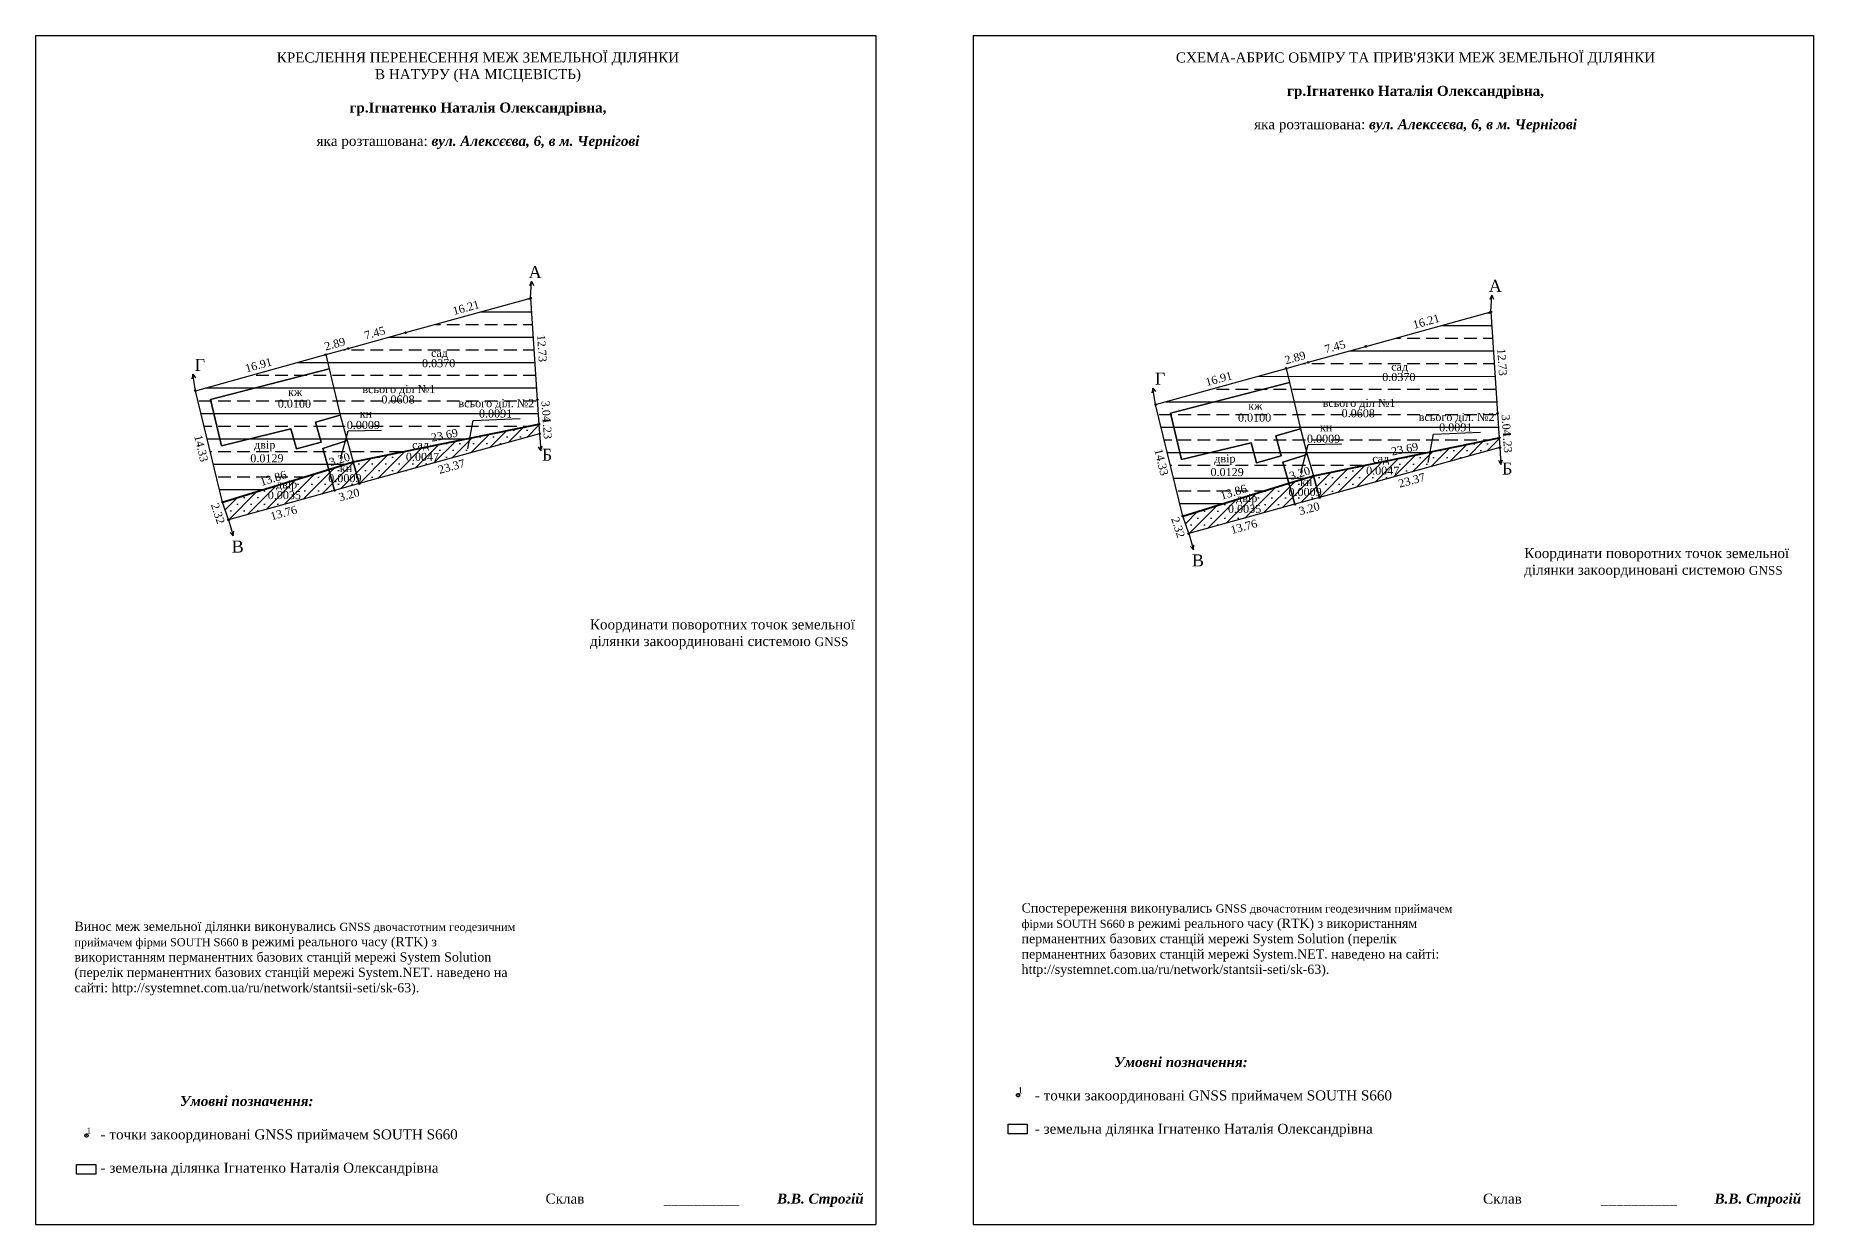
# Model space of a CAD drawing. Header units: millimetres. Extents: x 4211683 to 4215390, y 5701207 to 5702524.
# Drawn here: x 4211724.8 to 4212169, y 5701573 to 5701870 of the extents above; entities that cross this region are included whole.
import ezdxf
from ezdxf.enums import TextEntityAlignment as Align

# ---------------------------------------------------------------- set-up
doc = ezdxf.new("R2010")
doc.units = ezdxf.units.MM
doc.linetypes.add('DASHED3', pattern=[3, 2, -1])
for name, color, linetype in [('$PARCCEN', 1, 'Continuous'), ('20000', 7, 'Continuous'), ('D_Line1', 7, 'Continuous'), ('RILLYA_N', 7, 'Continuous'), ('SC007', 7, 'Continuous'), ('XOD', 7, 'DASHED3'), ('межа', 7, 'Continuous')]:
    doc.layers.add(name, color=color, linetype=linetype)
doc.layers.add('Пікети', color=5, linetype='Continuous', lineweight=5)
doc.layers.add('Схема_привязки', color=7, linetype='Continuous', lineweight=9)
doc.styles.add('ROMANT', font='times.ttf')
doc.styles.get("Standard").update_dxf_attribs({"font": 'times.ttf'})

# ---------------------------------------------------------------- blocks, each defined once
blk = doc.blocks.new('POINT')
blk.add_circle((0, 0), 0.1)
blk = doc.blocks.new('SYMBOL20000')
at = {"layer": 'SC007'}
blk.add_circle((0, 0), 0.4, dxfattribs=at)

msp = doc.modelspace()

# ---------------------------------------------------------------- hatches: boundary and pattern name
at = {"layer": '$PARCCEN'}
h = msp.add_hatch(dxfattribs=at)
h.set_pattern_fill('BRASS', color=0, style=0)
h.set_pattern_definition([(0, (-513.238, 402.663), (0, 6.35), []), (0, (-513.238, 405.838), (0, 6.35), [3.175, -1.5875])])
h.paths.add_polyline_path([(4211848.48, 5701804.38), (4211850.15, 5701778.98), (4211850.55, 5701772.9), (4211804.12, 5701763.43), (4211798.01, 5701761.54), (4211771.51, 5701753.38), (4211764.71, 5701781.22), (4211797.31, 5701790.24), (4211802.87, 5701791.78), (4211817.23, 5701795.74)])
edge = h.paths.add_edge_path(flags=0)
edge.add_line((4211802.85, 5701771.22), (4211811.22, 5701771.36))
h.paths.add_polyline_path([(4211823.21, 5701788.88), (4211828.19, 5701788.88), (4211828.19, 5701791.47), (4211823.21, 5701791.47)], flags=24)
h.paths.add_polyline_path([(4211820.92, 5701786.55), (4211830.06, 5701786.55), (4211830.06, 5701789.6), (4211820.92, 5701789.6)], flags=24)
h.paths.add_polyline_path([(4211810.77, 5701777.5), (4211819.9, 5701777.5), (4211819.9, 5701780.56), (4211810.77, 5701780.56)], flags=24)
h.paths.add_polyline_path([(4211806.05, 5701779.66), (4211825.05, 5701779.66), (4211825.05, 5701783.29), (4211806.05, 5701783.29)], flags=24)
h.paths.add_polyline_path([(4211805.46, 5701774.2), (4211809.14, 5701774.2), (4211809.14, 5701776.2), (4211805.46, 5701776.2)], flags=24)
h.paths.add_polyline_path([(4211802.11, 5701771.13), (4211811.25, 5701771.13), (4211811.25, 5701774.18), (4211802.11, 5701774.18)], flags=24)
h.paths.add_polyline_path([(4211835.15, 5701773.98), (4211844.29, 5701773.98), (4211844.29, 5701777.03), (4211835.15, 5701777.03)], flags=24)
h.paths.add_polyline_path([(4211830.07, 5701776.14), (4211849.8, 5701776.14), (4211849.8, 5701779.76), (4211830.07, 5701779.76)], flags=24)
h.paths.add_polyline_path([(4211823.49, 5701767.84), (4211831, 5701769.37), (4211830.39, 5701772.36), (4211822.88, 5701770.84)], flags=24)
h.paths.add_polyline_path([(4211818.47, 5701765.93), (4211823.46, 5701765.93), (4211823.46, 5701768.52), (4211818.47, 5701768.52)], flags=25)
h.paths.add_polyline_path([(4211798.22, 5701761.67), (4211804.13, 5701763.48), (4211803.23, 5701766.4), (4211797.32, 5701764.58)], flags=24)
h.paths.add_polyline_path([(4211778.76, 5701765.45), (4211785.3, 5701765.45), (4211785.3, 5701769.47), (4211778.76, 5701769.47)], flags=24)
h.paths.add_polyline_path([(4211780.97, 5701756.77), (4211788.29, 5701759.02), (4211787.39, 5701761.94), (4211780.07, 5701759.69)], flags=24)
h.paths.add_polyline_path([(4211778.01, 5701762.8), (4211787.15, 5701762.8), (4211787.15, 5701765.85), (4211778.01, 5701765.85)], flags=24)
h.paths.add_polyline_path([(4211787.55, 5701779.57), (4211791.7, 5701779.57), (4211791.7, 5701781.57), (4211787.55, 5701781.57)], flags=24)
h.paths.add_polyline_path([(4211784.88, 5701776.42), (4211794.02, 5701776.42), (4211794.02, 5701779.47), (4211784.88, 5701779.47)], flags=24)
h = msp.add_hatch(dxfattribs=at)
h.set_pattern_fill('BRASS', color=0, style=0)
h.set_pattern_definition([(0, (-273.296, 399.2165), (0, 6.35), []), (0, (-273.296, 402.3915), (0, 6.35), [3.175, -1.5875])])
h.paths.add_polyline_path([(4212088.42, 5701800.94), (4212090.09, 5701775.53), (4212090.49, 5701769.46), (4212044.07, 5701759.98), (4212037.95, 5701758.1), (4212011.45, 5701749.93), (4212004.65, 5701777.77), (4212037.25, 5701786.79), (4212042.81, 5701788.33), (4212057.17, 5701792.29)])
edge = h.paths.add_edge_path(flags=0)
edge.add_line((4212042.79, 5701767.77), (4212051.16, 5701767.92))
h.paths.add_polyline_path([(4212063.15, 5701785.43), (4212068.14, 5701785.43), (4212068.14, 5701788.02), (4212063.15, 5701788.02)], flags=24)
h.paths.add_polyline_path([(4212060.86, 5701783.1), (4212070, 5701783.1), (4212070, 5701786.15), (4212060.86, 5701786.15)], flags=24)
h.paths.add_polyline_path([(4212050.71, 5701774.06), (4212059.85, 5701774.06), (4212059.85, 5701777.11), (4212050.71, 5701777.11)], flags=24)
h.paths.add_polyline_path([(4212046, 5701776.22), (4212064.99, 5701776.22), (4212064.99, 5701779.84), (4212046, 5701779.84)], flags=24)
h.paths.add_polyline_path([(4212045.4, 5701770.75), (4212049.08, 5701770.75), (4212049.08, 5701772.75), (4212045.4, 5701772.75)], flags=24)
h.paths.add_polyline_path([(4212042.06, 5701767.68), (4212051.19, 5701767.68), (4212051.19, 5701770.74), (4212042.06, 5701770.74)], flags=24)
h.paths.add_polyline_path([(4212075.09, 5701770.53), (4212084.23, 5701770.53), (4212084.23, 5701773.58), (4212075.09, 5701773.58)], flags=24)
h.paths.add_polyline_path([(4212070.01, 5701772.69), (4212089.74, 5701772.69), (4212089.74, 5701776.32), (4212070.01, 5701776.32)], flags=24)
h.paths.add_polyline_path([(4212063.43, 5701764.4), (4212070.94, 5701765.93), (4212070.33, 5701768.92), (4212062.83, 5701767.39)], flags=24)
h.paths.add_polyline_path([(4212058.42, 5701762.48), (4212063.4, 5701762.48), (4212063.4, 5701765.07), (4212058.42, 5701765.07)], flags=25)
h.paths.add_polyline_path([(4212038.16, 5701758.22), (4212044.07, 5701760.04), (4212043.17, 5701762.96), (4212037.26, 5701761.14)], flags=24)
h.paths.add_polyline_path([(4212018.7, 5701762), (4212025.24, 5701762), (4212025.24, 5701766.02), (4212018.7, 5701766.02)], flags=24)
h.paths.add_polyline_path([(4212020.91, 5701753.32), (4212028.23, 5701755.57), (4212027.33, 5701758.49), (4212020.01, 5701756.24)], flags=24)
h.paths.add_polyline_path([(4212017.95, 5701759.35), (4212027.09, 5701759.35), (4212027.09, 5701762.41), (4212017.95, 5701762.41)], flags=24)
h.paths.add_polyline_path([(4212027.5, 5701776.12), (4212031.64, 5701776.12), (4212031.64, 5701778.13), (4212027.5, 5701778.13)], flags=24)
h.paths.add_polyline_path([(4212024.82, 5701772.97), (4212033.96, 5701772.97), (4212033.96, 5701776.03), (4212024.82, 5701776.03)], flags=24)
h = msp.add_hatch(dxfattribs=at)
h.set_pattern_fill('SACNCR', color=0, style=0)
h.set_pattern_definition([(45, (-513.238, 402.6632), (-1.6837980227, 1.6837980227), []), (45, (-511.554, 402.6632), (-1.6837980227, 1.6837980227), [0, -2.38125])])
h.paths.add_polyline_path([(4211850.55, 5701772.9), (4211850.71, 5701770.45), (4211805.66, 5701758.01), (4211799.49, 5701756.3), (4211772.97, 5701748.98), (4211771.51, 5701753.38), (4211798.01, 5701761.54), (4211804.12, 5701763.43)])
h.paths.add_polyline_path([(4211816.89, 5701763.16), (4211826.03, 5701763.16), (4211826.03, 5701766.22), (4211816.89, 5701766.22)], flags=24)
h.paths.add_polyline_path([(4211797.49, 5701757.84), (4211806.63, 5701757.84), (4211806.63, 5701760.89), (4211797.49, 5701760.89)], flags=24)
h.paths.add_polyline_path([(4211800.5, 5701760.56), (4211804.18, 5701760.56), (4211804.18, 5701762.56), (4211800.5, 5701762.56)], flags=24)
h.paths.add_polyline_path([(4211782.37, 5701753.61), (4211791.51, 5701753.61), (4211791.51, 5701756.66), (4211782.37, 5701756.66)], flags=24)
h.paths.add_polyline_path([(4211784.21, 5701755.55), (4211790.75, 5701755.55), (4211790.75, 5701759.57), (4211784.21, 5701759.57)], flags=24)
h = msp.add_hatch(dxfattribs=at)
h.set_pattern_fill('SACNCR', color=0, style=0)
h.set_pattern_definition([(45, (-273.2957, 399.2165), (-1.6837980227, 1.6837980227), []), (45, (-271.612, 399.2165), (-1.6837980227, 1.6837980227), [0, -2.38125])])
h.paths.add_polyline_path([(4212090.49, 5701769.46), (4212090.65, 5701767.01), (4212045.6, 5701754.56), (4212039.43, 5701752.86), (4212012.91, 5701745.53), (4212011.45, 5701749.93), (4212037.95, 5701758.1), (4212044.07, 5701759.98)])
h.paths.add_polyline_path([(4212056.83, 5701759.71), (4212065.97, 5701759.71), (4212065.97, 5701762.77), (4212056.83, 5701762.77)], flags=24)
h.paths.add_polyline_path([(4212037.43, 5701754.39), (4212046.57, 5701754.39), (4212046.57, 5701757.44), (4212037.43, 5701757.44)], flags=24)
h.paths.add_polyline_path([(4212040.44, 5701757.11), (4212044.12, 5701757.11), (4212044.12, 5701759.12), (4212040.44, 5701759.12)], flags=24)
h.paths.add_polyline_path([(4212022.31, 5701750.16), (4212031.45, 5701750.16), (4212031.45, 5701753.21), (4212022.31, 5701753.21)], flags=24)
h.paths.add_polyline_path([(4212024.16, 5701752.1), (4212030.69, 5701752.1), (4212030.69, 5701756.12), (4212024.16, 5701756.12)], flags=24)

# ---------------------------------------------------------------- linework, layer by layer
at = {"layer": '$PARCCEN', "color": 0, "linetype": 'ByBlock', "lineweight": -3}
for p, q in [((4211724.77, 5701572.95), (4211934.77, 5701572.95)), ((4211959.03, 5701572.95), (4212169.03, 5701572.95))]:
    msp.add_line(p, q, dxfattribs=at)
at = {"color": 0}
for p, q in [((4211848.72, 5701808.56), (4211848.2, 5701807.46)), ((4211848.48, 5701804.38), (4211848.72, 5701808.56)), ((4212088.66, 5701805.11), (4212088.15, 5701804.01)), ((4212088.42, 5701800.94), (4212088.66, 5701805.11)), ((4211764.05, 5701785.35), (4211763.78, 5701784.16)), ((4211764.71, 5701781.22), (4211764.05, 5701785.35)), ((4212003.99, 5701781.9), (4212003.73, 5701780.71)), ((4212004.65, 5701777.77), (4212003.99, 5701781.9)), ((4211850.71, 5701770.45), (4211851.01, 5701766.28)), ((4211851.01, 5701766.28), (4211851.38, 5701767.44)), ((4212090.65, 5701767.01), (4212090.95, 5701762.83)), ((4212090.95, 5701762.83), (4212091.32, 5701763.99)), ((4211772.97, 5701748.98), (4211774.16, 5701744.97)), ((4211774.16, 5701744.97), (4211774.27, 5701746.18)), ((4212012.91, 5701745.53), (4212014.11, 5701741.52)), ((4212014.11, 5701741.52), (4212014.21, 5701742.73))]:
    msp.add_line(p, q, dxfattribs=at)
for p, q in [((4211848.72, 5701808.56), (4211849.16, 5701807.54)), ((4212088.66, 5701805.11), (4212089.1, 5701804.1)), ((4211764.05, 5701785.35), (4211764.7, 5701784.45)), ((4212003.99, 5701781.9), (4212004.64, 5701781)), ((4211832.82, 5701766.74), (4211834.13, 5701773.82)), ((4211834.13, 5701773.82), (4211845.86, 5701774.32)), ((4211800.96, 5701764.2), (4211802.85, 5701771.22)), ((4211802.85, 5701771.22), (4211811.22, 5701771.36)), ((4212040.91, 5701760.75), (4212042.79, 5701767.77)), ((4212042.79, 5701767.77), (4212051.16, 5701767.92)), ((4212072.76, 5701763.29), (4212074.07, 5701770.37)), ((4212074.07, 5701770.37), (4212085.8, 5701770.87)), ((4211851.01, 5701766.28), (4211850.44, 5701767.23)), ((4212090.95, 5701762.83), (4212090.38, 5701763.79)), ((4211774.16, 5701744.97), (4211773.4, 5701745.77)), ((4212014.11, 5701741.52), (4212013.34, 5701742.33))]:
    msp.add_line(p, q)
at = {"lineweight": 40}
for points in [[(4211771.51, 5701753.38), (4211798.01, 5701761.54), (4211804.12, 5701763.43), (4211850.55, 5701772.9)], [(4212011.45, 5701749.93), (4212037.95, 5701758.1), (4212044.07, 5701759.98), (4212090.49, 5701769.46)]]:
    msp.add_lwpolyline(points, dxfattribs=at)
for points in [[(4211771.51, 5701753.38, 0), (4211764.71, 5701781.22, 0), (4211797.31, 5701790.24, 0), (4211798.13, 5701786.7, 0), (4211768.44, 5701779.04, 0), (4211771.19, 5701767.48, 0), (4211788.55, 5701771.69, 0), (4211789.96, 5701766.68, 0), (4211796.12, 5701768.41, 0), (4211794.72, 5701773.41, 0), (4211800.88, 5701775.14, 0), (4211802.61, 5701768.77, 0), (4211796.52, 5701766.78, 0), (4211798.01, 5701761.54, 0), (4211771.51, 5701753.38, 0)], [(4211798.13, 5701786.7, 0), (4211800.88, 5701775.14, 0), (4211794.72, 5701773.41, 0), (4211796.12, 5701768.41, 0), (4211789.96, 5701766.68, 0), (4211788.55, 5701771.69, 0), (4211771.19, 5701767.48, 0), (4211768.44, 5701779.04, 0), (4211798.13, 5701786.7, 0)], [(4212011.45, 5701749.93, 0), (4212004.65, 5701777.77, 0), (4212037.25, 5701786.79, 0), (4212038.07, 5701783.25, 0), (4212008.38, 5701775.59, 0), (4212011.13, 5701764.04, 0), (4212028.5, 5701768.24, 0), (4212029.9, 5701763.24, 0), (4212036.06, 5701764.96, 0), (4212034.66, 5701769.97, 0), (4212040.82, 5701771.69, 0), (4212042.56, 5701765.32, 0), (4212036.47, 5701763.34, 0), (4212037.95, 5701758.1, 0), (4212011.45, 5701749.93, 0)], [(4212038.07, 5701783.25, 0), (4212040.82, 5701771.69, 0), (4212034.66, 5701769.97, 0), (4212036.06, 5701764.96, 0), (4212029.9, 5701763.24, 0), (4212028.5, 5701768.24, 0), (4212011.13, 5701764.04, 0), (4212008.38, 5701775.59, 0), (4212038.07, 5701783.25, 0)], [(4211850.55, 5701772.9, 0), (4211850.71, 5701770.45, 0), (4211805.66, 5701758.01, 0), (4211804.12, 5701763.43, 0), (4211850.55, 5701772.9, 0)], [(4211798.01, 5701761.54, 0), (4211796.52, 5701766.78, 0), (4211802.61, 5701768.77, 0), (4211804.12, 5701763.43, 0), (4211798.01, 5701761.54, 0)], [(4212090.49, 5701769.46, 0), (4212090.65, 5701767.01, 0), (4212045.6, 5701754.56, 0), (4212044.07, 5701759.98, 0), (4212090.49, 5701769.46, 0)], [(4211805.66, 5701758.01, 0), (4211799.49, 5701756.3, 0), (4211798.01, 5701761.54, 0), (4211804.12, 5701763.43, 0), (4211805.66, 5701758.01, 0)], [(4212037.95, 5701758.1, 0), (4212036.47, 5701763.34, 0), (4212042.56, 5701765.32, 0), (4212044.07, 5701759.98, 0), (4212037.95, 5701758.1, 0)], [(4211799.49, 5701756.3, 0), (4211772.97, 5701748.98, 0), (4211771.51, 5701753.38, 0), (4211798.01, 5701761.54, 0), (4211799.49, 5701756.3, 0)], [(4212045.6, 5701754.56, 0), (4212039.43, 5701752.86, 0), (4212037.95, 5701758.1, 0), (4212044.07, 5701759.98, 0), (4212045.6, 5701754.56, 0)], [(4212039.43, 5701752.86, 0), (4212012.91, 5701745.53, 0), (4212011.45, 5701749.93, 0), (4212037.95, 5701758.1, 0), (4212039.43, 5701752.86, 0)]]:
    msp.add_polyline3d(points, close=True)
at = {"layer": '20000'}
for points in [[(4211848.48, 5701804.38, 0), (4211850.15, 5701778.98, 0), (4211850.55, 5701772.9, 0), (4211804.12, 5701763.43, 0), (4211798.01, 5701761.54, 0), (4211771.51, 5701753.38, 0), (4211764.71, 5701781.22, 0), (4211797.31, 5701790.24, 0), (4211802.87, 5701791.78, 0), (4211817.23, 5701795.74, 0), (4211848.48, 5701804.38, 0)], [(4212088.42, 5701800.94, 0), (4212090.09, 5701775.53, 0), (4212090.49, 5701769.46, 0), (4212044.07, 5701759.98, 0), (4212037.95, 5701758.1, 0), (4212011.45, 5701749.93, 0), (4212004.65, 5701777.77, 0), (4212037.25, 5701786.79, 0), (4212042.81, 5701788.33, 0), (4212057.17, 5701792.29, 0), (4212088.42, 5701800.94, 0)], [(4211850.55, 5701772.9, 0), (4211850.71, 5701770.45, 0), (4211805.66, 5701758.01, 0), (4211799.49, 5701756.3, 0), (4211772.97, 5701748.98, 0), (4211771.51, 5701753.38, 0), (4211798.01, 5701761.54, 0), (4211804.12, 5701763.43, 0), (4211850.55, 5701772.9, 0)], [(4212090.49, 5701769.46, 0), (4212090.65, 5701767.01, 0), (4212045.6, 5701754.56, 0), (4212039.43, 5701752.86, 0), (4212012.91, 5701745.53, 0), (4212011.45, 5701749.93, 0), (4212037.95, 5701758.1, 0), (4212044.07, 5701759.98, 0), (4212090.49, 5701769.46, 0)]]:
    msp.add_polyline3d(points, close=True, dxfattribs=at)
at = {"layer": 'D_Line1', "color": 1}
for points in [[(4211967.8, 5701597.98), (4211972.59, 5701597.98), (4211972.59, 5701595.58), (4211967.8, 5701595.58)], [(4211735.01, 5701587.9), (4211739.8, 5701587.9), (4211739.8, 5701585.5), (4211735.01, 5701585.5)]]:
    msp.add_lwpolyline(points, close=True, dxfattribs=at)
at = {"layer": 'межа'}
for p, q in [((4211724.77, 5701869.95), (4211934.77, 5701869.95)), ((4211724.77, 5701869.95), (4211724.77, 5701572.95)), ((4211934.77, 5701869.95), (4211934.77, 5701572.95)), ((4211959.03, 5701869.95), (4211959.03, 5701572.95)), ((4211959.03, 5701869.95), (4212169.03, 5701869.95)), ((4212169.03, 5701869.95), (4212169.03, 5701572.95))]:
    msp.add_line(p, q, dxfattribs=at)
at = {"layer": 'Пікети'}
for p in [(4211970.28, 5701605.25), (4211737.49, 5701595.17)]:
    msp.add_point(p, dxfattribs=at)

# ---------------------------------------------------------------- block references
at = {"layer": '20000', "xscale": 0.5, "yscale": 0.5, "zscale": 0.5}
for p in [(4211848.48, 5701804.38), (4211848.48, 5701804.38), (4212088.42, 5701800.94), (4212088.42, 5701800.94), (4211817.23, 5701795.74), (4211797.31, 5701790.24), (4211802.87, 5701791.78), (4212057.17, 5701792.29), (4212037.25, 5701786.79), (4212042.81, 5701788.33), (4211764.71, 5701781.22), (4211850.15, 5701778.98), (4212004.65, 5701777.77), (4211850.55, 5701772.9), (4211850.55, 5701772.9), (4211850.55, 5701772.9), (4212090.09, 5701775.53), (4211850.71, 5701770.45), (4212090.49, 5701769.46), (4212090.49, 5701769.46), (4212090.49, 5701769.46), (4211804.12, 5701763.43), (4211804.12, 5701763.43), (4212090.65, 5701767.01), (4211798.01, 5701761.54), (4211798.01, 5701761.54), (4212044.07, 5701759.98), (4212044.07, 5701759.98), (4211799.49, 5701756.3), (4211805.66, 5701758.01), (4212037.95, 5701758.1), (4212037.95, 5701758.1), (4212045.6, 5701754.56), (4211771.51, 5701753.38), (4211771.51, 5701753.38), (4212011.45, 5701749.93), (4212011.45, 5701749.93), (4212039.43, 5701752.86), (4211772.97, 5701748.98), (4212012.91, 5701745.53)]:
    msp.add_blockref('SYMBOL20000', p, dxfattribs=at)
at = {"layer": 'XOD', "color": 4, "xscale": 4.000000000791155, "yscale": 4, "zscale": 4, "rotation": 358.0430879618104}
for p in [(4211970.28, 5701605.25), (4211737.49, 5701595.17)]:
    msp.add_blockref('POINT', p, dxfattribs=at)

# ---------------------------------------------------------------- texts
at = {"style": 'ROMANT'}
for s, p in [('А', (4211849.6, 5701810.86)), ('А', (4212089.54, 5701807.41)), ('Г', (4211765.83, 5701787.69)), ('Г', (4212005.77, 5701784.24)), ('Б', (4211852.57, 5701765.23)), ('Б', (4212092.52, 5701761.78)), ('В', (4211775.28, 5701742.29)), ('В', (4212015.22, 5701738.84))]:
    msp.add_text(s, height=3, dxfattribs=at).set_placement(p, align=Align.MIDDLE_CENTER)
for s, p in [('сад', (4211825.7, 5701790.68)), ('0.0370', (4211825.49, 5701788.1)), ('0.0370', (4212065.43, 5701784.65)), ('сад', (4212065.64, 5701787.23)), ('кж', (4211789.63, 5701780.9)), ('всього діл №1', (4211815.55, 5701781.63)), ('0.0100', (4211789.45, 5701777.97)), ('0.0608', (4211815.34, 5701779.05)), ('всього діл. №2', (4211839.93, 5701778.11)), ('0.0091', (4211839.72, 5701775.53)), ('кж', (4212029.57, 5701777.46)), ('всього діл №1', (4212055.49, 5701778.19)), ('0.0608', (4212055.28, 5701775.6)), ('0.0009', (4211806.68, 5701772.68)), ('кн', (4211807.3, 5701775.53)), ('0.0100', (4212029.39, 5701774.52)), ('кн', (4212047.24, 5701772.08)), ('всього діл. №2', (4212079.88, 5701774.66)), ('0.0091', (4212079.66, 5701772.08)), ('двір', (4211782.03, 5701767.75)), ('сад', (4211820.97, 5701767.73)), ('0.0009', (4212046.62, 5701769.23)), ('0.0129', (4211782.58, 5701764.35)), ('0.0047', (4211821.46, 5701764.71)), ('двір', (4212021.97, 5701764.3)), ('сад', (4212060.91, 5701764.28)), ('двір', (4211787.48, 5701757.85)), ('0.0009', (4211802.06, 5701759.39)), ('кн', (4211802.34, 5701761.89)), ('0.0129', (4212022.52, 5701760.9)), ('кн', (4212042.28, 5701758.45)), ('0.0047', (4212061.4, 5701761.26)), ('0.0035', (4211786.94, 5701755.15)), ('двір', (4212027.42, 5701754.4)), ('0.0009', (4212042, 5701755.94)), ('0.0035', (4212026.88, 5701751.71))]:
    msp.add_text(s, height=2).set_placement(p, align=Align.MIDDLE_CENTER)
at = {"layer": '20000'}
for s, rotation, p in [('16.21', 15.5, (4211832.32, 5701801.99)), ('16.21', 15.5, (4212072.26, 5701798.54)), ('2.89', 15.5, (4211799.55, 5701792.93)), ('7.45', 15.4, (4211809.52, 5701795.68)), ('12.73', 273.8, (4211851.31, 5701791.81)), ('2.89', 15.5, (4212039.5, 5701789.49)), ('7.45', 15.4, (4212049.46, 5701792.24)), ('12.73', 273.8, (4212091.25, 5701788.37)), ('16.91', 15.5, (4211780.47, 5701787.65)), ('16.91', 15.5, (4212020.42, 5701784.21)), ('3.04', 273.8, (4211852.35, 5701776.07)), ('1.23', 273.8, (4211852.63, 5701771.81)), ('3.04', 273.8, (4212092.29, 5701772.62)), ('14.33', 283.7, (4211766.17, 5701766.82)), ('23.69', 11.5, (4211826.94, 5701770.13)), ('23.69', 11.5, (4212066.88, 5701766.68)), ('1.23', 273.8, (4212092.57, 5701768.36)), ('3.20', 17.1, (4211800.72, 5701764.06)), ('23.37', 15.4, (4211828.72, 5701762.3)), ('14.33', 283.7, (4212006.11, 5701763.38)), ('13.86', 17.1, (4211784.17, 5701759.37)), ('3.20', 17.1, (4212040.66, 5701760.61)), ('23.37', 15.4, (4212068.66, 5701758.86)), ('3.20', 15.4, (4211803.11, 5701755.23)), ('13.86', 17.1, (4212024.11, 5701755.93)), ('2.32', 288.3, (4211770.34, 5701750.55)), ('13.76', 15.4, (4211786.76, 5701750.71)), ('2.32', 288.3, (4212010.28, 5701747.1)), ('3.20', 15.4, (4212043.05, 5701751.78)), ('13.76', 15.4, (4212026.71, 5701747.27))]:
    msp.add_text(s, height=2, rotation=rotation, dxfattribs=at).set_placement(p, align=Align.MIDDLE_CENTER)
at = {"layer": 'RILLYA_N'}
for p in [(4211970.85, 5701606.49), (4211738.07, 5701596.4)]:
    msp.add_text('1', height=1.5, dxfattribs=at).set_placement(p, align=Align.MIDDLE)
at = {"layer": 'Схема_привязки'}
for s, insert, char_height, width, attachment_point in [('{\\fTimes New Roman|b0|i0|c204|p18;КРЕСЛЕННЯ ПЕРЕНЕСЕННЯ МЕЖ ЗЕМЕЛЬНОЇ ДІЛЯНКИ\\PВ НАТУРУ (НА МІСЦЕВІСТЬ)\\P\\P\\fTimes New Roman|b1|i0|c204|p18;гр.Ігнатенко Наталія Олександрівна\\fTimes New Roman|b1|i0|c0|p18;,\\P\\P\\fTimes New Roman|b0|i0|c204|p34;яка розташована\\fTimes New Roman|b0|i0|c0|p34;:\\fTimes New Roman|b0|i0|c204|p34; \\fTimes New Roman|b1|i1|c204|p18;вул. Алексєєва, 6, в м. Чернігові }', (4211835.32, 5701865.73), 2.5, 179.7893, 2), ("{\\fTimes New Roman|b0|i0|c204|p34;СХЕМА}-{\\fTimes New Roman|b0|i0|c204|p34;АБРИС ОБМІРУ ТА ПРИВ'ЯЗКИ МЕЖ ЗЕМЕЛЬНОЇ ДІЛЯНКИ\\P\\P\\fTimes New Roman|b1|i0|c204|p18;гр.Ігнатенко Наталія Олександрівна\\fTimes New Roman|b1|i0|c0|p18;,\\P\\P\\fTimes New Roman|b0|i0|c204|p34;яка розташована\\fTimes New Roman|b0|i0|c0|p34;:\\fTimes New Roman|b0|i0|c204|p34; \\fTimes New Roman|b1|i1|c204|p18;вул. Алексєєва, 6, в м. Чернігові }", (4212069.59, 5701865.73), 2.5, 179.7893, 2), ('{\\fTimes New Roman|b0|i0|c204|p18;Координати поворотних точок земельної \\Pділянки закоординовані системою \\H0.875x;GNSS }', (4212096.75, 5701738.17), 2.5, 70, 4), ('{\\fTimes New Roman|b0|i0|c204|p18;Координати поворотних точок земельної \\Pділянки закоординовані системою \\H0.875x;GNSS }', (4211863.29, 5701720.36), 2.5, 70, 4), ('{\\fTimes New Roman|b0|i0|c204|p18;Спостеререження виконувались \\H0.875x;GNSS двочастотним геодезичним приймачем фірми SOUTH S660 \\H1.143x;в режимі реального часу (}RTK{\\fTimes New Roman|b0|i0|c204|p18;)} {\\fTimes New Roman|b0|i0|c204|p18;з використанням перманентних базових станцій мережі }System Solution{\\fTimes New Roman|b0|i0|c204|p18; (перелік перманентних базових станцій мережі System}.NET.{\\fTimes New Roman|b0|i0|c204|p18; наведено на сайті: }http://systemnet.com.ua/ru/network/stantsii-seti/sk-63{\\fTimes New Roman|b0|i0|c204|p18;).}', (4211971.16, 5701643.98), 2.3, 110, 4), ('{\\fTimes New Roman|b0|i0|c204|p18;Винос меж земельної ділянки виконувались \\H0.875x;GNSS двочастотним геодезичним приймачем фірми SOUTH S660 \\H1.143x;в режимі реального часу (}RTK{\\fTimes New Roman|b0|i0|c204|p18;)} {\\fTimes New Roman|b0|i0|c204|p18;з використанням перманентних базових станцій мережі }System Solution{\\fTimes New Roman|b0|i0|c204|p18; (перелік перманентних базових станцій мережі System}.NET.{\\fTimes New Roman|b0|i0|c204|p18; наведено на сайті: }http://systemnet.com.ua/ru/network/stantsii-seti/sk-63{\\fTimes New Roman|b0|i0|c204|p18;).}', (4211734.49, 5701639.39), 2.3, 110, 4), ('{\\fTimes New Roman|b1|i0|c204|p18;             \\fTimes New Roman|b1|i0|c0|p18;        \\fTimes New Roman|b1|i1|c204|p18;Умовні позначення\\fTimes New Roman|b1|i1|c0|p18;:\\P\\P\\fTimes New Roman|b0|i0|c204|p18;- точки закоординовані GNSS приймачем }SOUTH S660\\P\\P{\\fTimes New Roman|b0|i0|c204|p18;- земельна ділянка Ігнатенко Наталія Олександрівна}', (4211974.47, 5701604.78), 2.5, 97.651, 4), ('{\\fTimes New Roman|b1|i0|c204|p18;             \\fTimes New Roman|b1|i0|c0|p18;        \\fTimes New Roman|b1|i1|c204|p18;Умовні позначення\\fTimes New Roman|b1|i1|c0|p18;:\\P\\P\\fTimes New Roman|b0|i0|c204|p18;- точки закоординовані GNSS приймачем }SOUTH S660\\P\\P{\\fTimes New Roman|b0|i0|c204|p18;- земельна ділянка Ігнатенко Наталія Олександрівна}', (4211741.02, 5701595.04), 2.5, 97.651, 4), ('{\\fTimes New Roman|b0|i0|c204|p18;Склав                     __________          \\fTimes New Roman|b1|i1|c204|p18;В.В. Строгій}', (4211891.95, 5701578.99), 2.5, 180, 5), ('{\\fTimes New Roman|b0|i0|c204|p18;Склав                     __________          \\fTimes New Roman|b1|i1|c204|p34;В.В. Строгій}', (4212126.21, 5701578.99), 2.5, 180, 5)]:
    msp.add_mtext(s, dxfattribs=dict(at, insert=insert, char_height=char_height, width=width, attachment_point=attachment_point))

doc.saveas('drawing.dxf')
